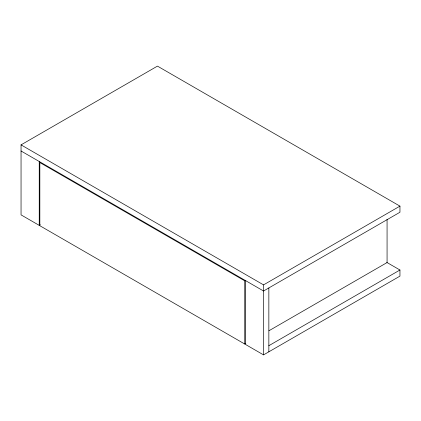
<?xml version="1.0" encoding="UTF-8"?>
<svg xmlns="http://www.w3.org/2000/svg" width="421" height="421" viewBox="0 0 421 421"><rect width="100%" height="100%" fill="white"/><g stroke="black" fill="none" stroke-linecap="round" stroke-linejoin="round"><path stroke-width="0.63" d="M40.3 224.761L39.237 225.377L21.05 214.873L21.05 144.871L157.454 66.118L399.95 206.127L399.95 212.247L263.546 291L21.05 150.997M245.811 343.415L244.754 344.031L39.842 225.724L39.842 162.548L244.754 280.849L245.811 280.239M21.05 144.871L263.546 284.875L399.95 206.127M269.019 330.717L387.067 262.562L387.067 219.252M268.851 345.694L399.95 270.003L399.95 276.129L263.546 354.882L245.359 344.378L245.359 280.502M386.857 262.441L399.95 270.003M268.851 287.938L268.851 351.819M263.546 284.875L263.546 354.882M244.754 280.849L244.754 344.031M39.237 161.501L39.237 225.377"/></g></svg>
